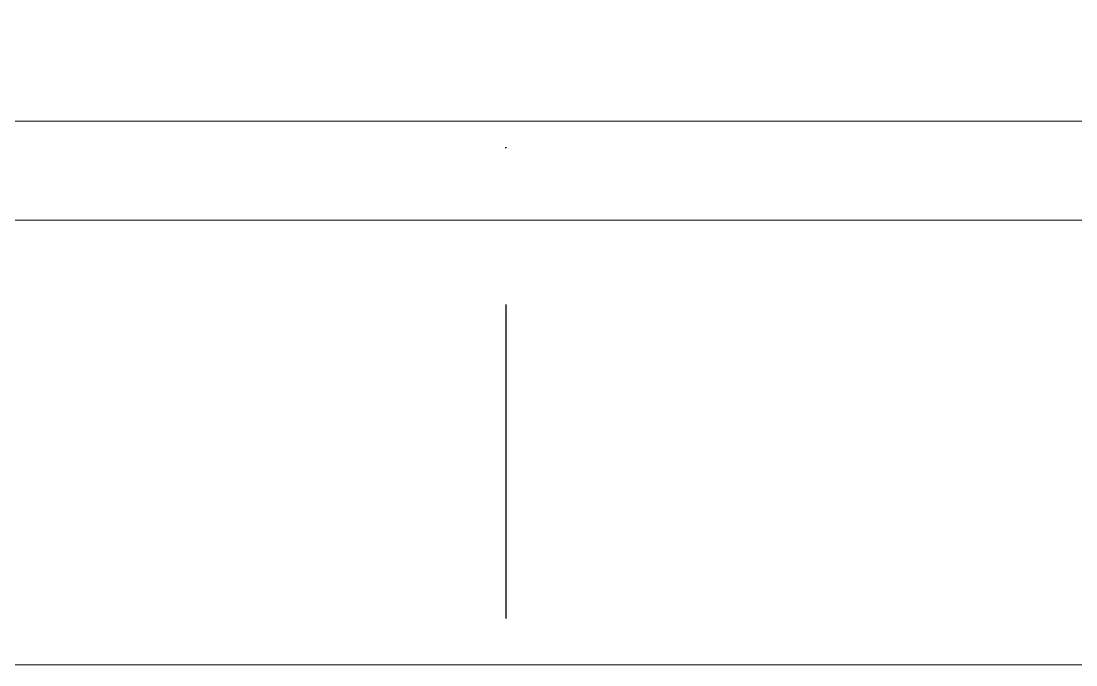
# Model space of a CAD drawing. Header units: inches. Extents: x -246178 to 57169, y -29325 to 19878.
# Drawn here: x 47211 to 48277, y 5053 to 5704 of the extents above; entities that cross this region are included whole.
import ezdxf

# ---------------------------------------------------------------- set-up
doc = ezdxf.new("R2010")
doc.units = ezdxf.units.IN
doc.header["$LTSCALE"] = 25
doc.header["$MEASUREMENT"] = 0
doc.linetypes.add('DASHDOT', pattern=[25.4, 12.7, -6.35, 0, -6.35])
for name, color, linetype, lineweight in [('00-Ground Floor$0$Walls', 251, 'Continuous', 5), ('00-Ground Floor$0$Wooden Joinery', 251, 'Continuous', 5), ('F-ALRM-CLNG-CNDT', 51, 'DASHDOT', 25)]:
    doc.layers.add(name, color=color, linetype=linetype, lineweight=lineweight)

msp = doc.modelspace()

# ---------------------------------------------------------------- linework, layer by layer
at = {"layer": '00-Ground Floor$0$Walls'}
for p, q in [((46297.9, 5602.6, 0), (48817.9, 5602.6, 0)), ((46297.9, 5602.6, 0), (48817.9, 5602.6, 0)), ((46297.9, 5502.6, 0), (48817.9, 5502.6, 0)), ((46297.9, 5502.6, 0), (48817.9, 5502.6, 0))]:
    msp.add_line(p, q, dxfattribs=at)
at = {"layer": '00-Ground Floor$0$Wooden Joinery'}
msp.add_line((46297.9, 5052.6, 0), (48817.9, 5052.6, 0), dxfattribs=at)
at = {"layer": 'F-ALRM-CLNG-CNDT'}
msp.add_lwpolyline([(47700.7, 6687.2), (47700.7, 4026.4)], dxfattribs=at)

doc.saveas('drawing.dxf')
